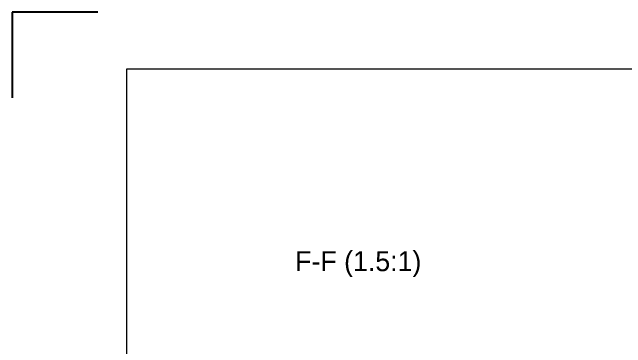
# Model space of a CAD drawing. Header units: millimetres. Extents: x 0 to 297, y 0 to 214.
# Drawn here: x 0 to 107.4, y 151.2 to 210 of the extents above; entities that cross this region are included whole.
import ezdxf

# ---------------------------------------------------------------- set-up
doc = ezdxf.new("R2010")
doc.units = ezdxf.units.MM
doc.header["$LTSCALE"] = 0.75
doc.layers.add('BORDER', color=7, linetype='Continuous', lineweight=13)
doc.layers.add('View Labels', color=7, linetype='Continuous', lineweight=13)
doc.styles.get("Standard").update_dxf_attribs({"font": ''})
doc.styles.get('Standard').set_extended_font_data('Inter Variable Text Medium')

# ---------------------------------------------------------------- blocks, each defined once
blk = doc.blocks.new('ISO_A4(L)_SHEET')
at = {"layer": 'BORDER'}
for p, q in [((287, 200), (20, 200)), ((20, 200), (20, 10))]:
    blk.add_line(p, q, dxfattribs=at)
at = {"layer": 'Defpoints'}
for p, q in [((0, 210), (0, 195)), ((15, 210), (0, 210))]:
    blk.add_line(p, q, dxfattribs=at)

msp = doc.modelspace()

# ---------------------------------------------------------------- block references
at = {"layer": 'BORDER'}
msp.add_blockref('ISO_A4(L)_SHEET', (0, 0), dxfattribs=at)

# ---------------------------------------------------------------- texts
at = {"layer": 'View Labels', "insert": (60.58, 163.57), "char_height": 3.5, "width": 23.4265, "attachment_point": 8}
msp.add_mtext('F-F (1.5:1)', dxfattribs=at)

doc.saveas('drawing.dxf')
